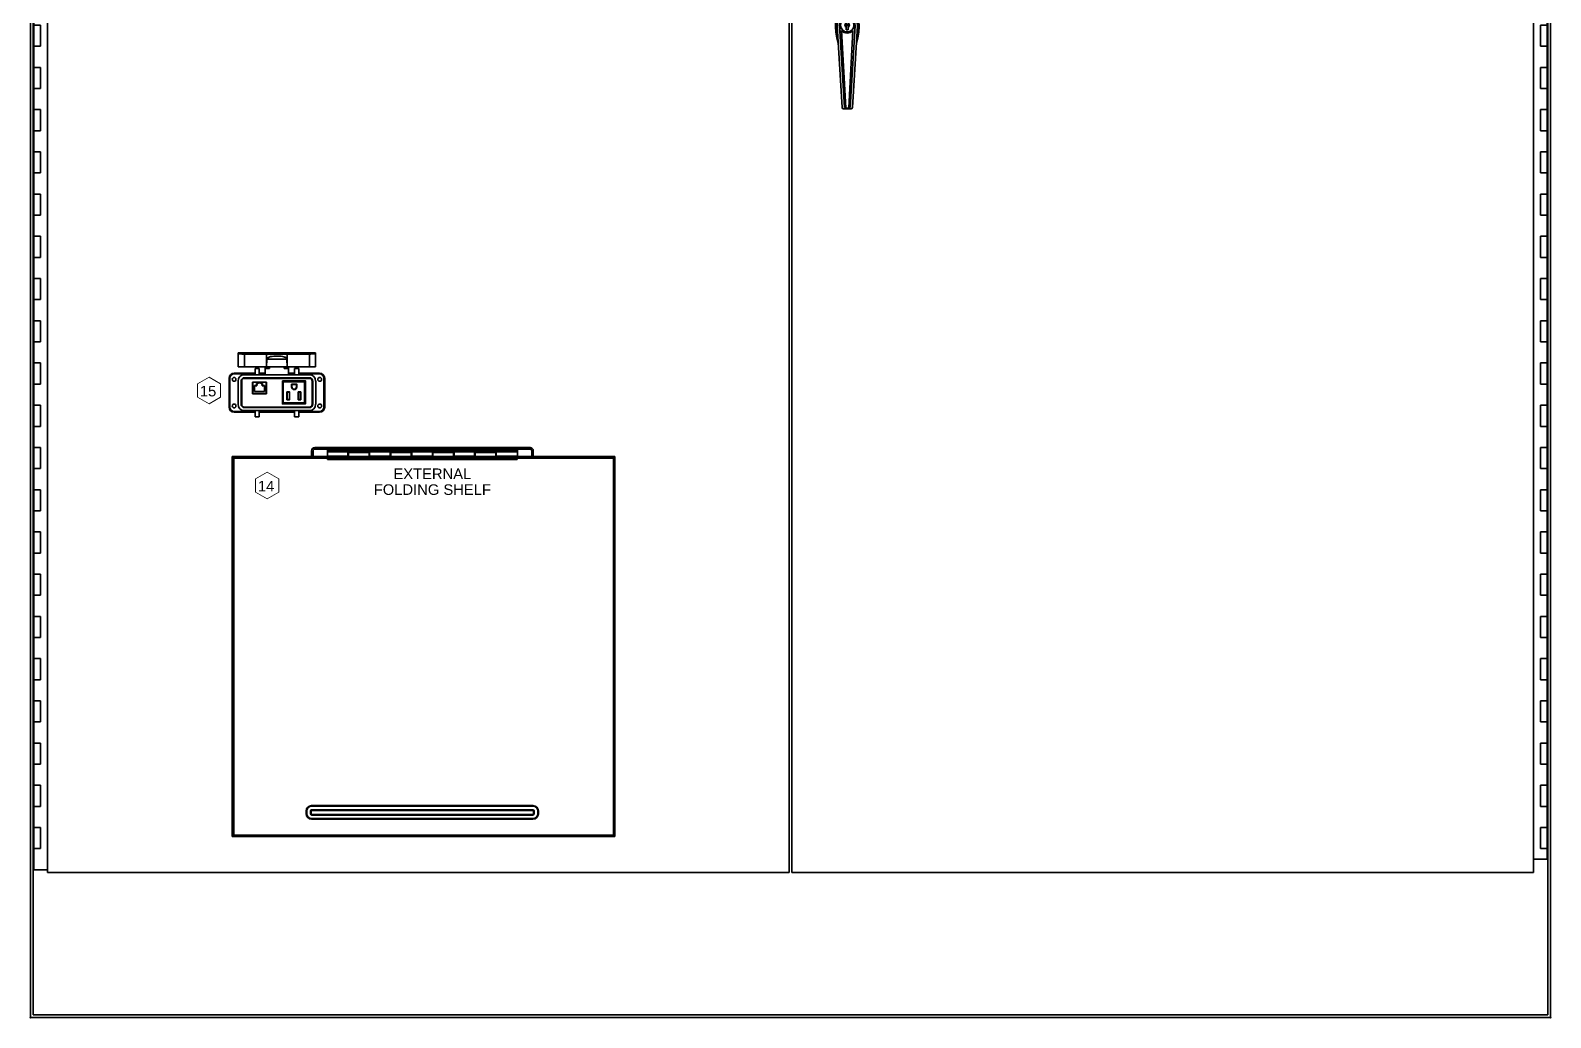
# Model space of a CAD drawing. Extents: x 43 to 158, y 24 to 117.
# Drawn here: x 43 to 115, y 23.7 to 70.4 of the extents above; entities that cross this region are included whole.
import ezdxf
from ezdxf.enums import TextEntityAlignment as Align

# ---------------------------------------------------------------- set-up
doc = ezdxf.new("R2010")
doc.units = 0
doc.layers.add('N-ANNO-TEXT', color=2, linetype='Continuous', lineweight=18)
doc.layers.add('N-EQPM', color=4, linetype='Continuous', lineweight=35)
doc.styles.add('_CGS_2-5_NOTES', font='arial.ttf', dxfattribs={"height": 2.5})

# ---------------------------------------------------------------- blocks, each defined once
blk = doc.blocks.new('A907220FSD-Door')
for p, q in [((35.778, 80.25), (0.652, 80.25)), ((0.652, 0), (0.652, 80.25)), ((35.778, 80.25), (35.778, 0)), ((71.028, 80.25), (35.902, 80.25)), ((35.902, 80.25), (35.902, 0)), ((71.028, 0), (71.028, 80.25)), ((0, 79.625), (0, 0.125)), ((0, 79.625), (0, 79.125)), ((0.652, 79.625), (0, 79.625)), ((0.313, 79.625), (0, 79.625)), ((71.028, 79.625), (71.68, 79.625)), ((71.367, 79.625), (71.68, 79.625)), ((71.367, 79.625), (71.367, 79.125)), ((71.68, 79.625), (71.68, 0.625)), ((71.367, 79.125), (71.68, 79.125)), ((0.313, 78.125), (0, 78.125)), ((0.313, 78.125), (0.313, 77.125)), ((71.367, 78.125), (71.68, 78.125)), ((71.367, 78.125), (71.367, 77.125)), ((0.313, 77.125), (0, 77.125)), ((71.367, 77.125), (71.68, 77.125)), ((0.313, 76.125), (0, 76.125)), ((0.313, 76.125), (0.313, 75.125)), ((71.367, 76.125), (71.68, 76.125)), ((71.367, 76.125), (71.367, 75.125)), ((0.313, 75.125), (0, 75.125)), ((71.367, 75.125), (71.68, 75.125)), ((0.313, 74.125), (0, 74.125)), ((0.313, 74.125), (0.313, 73.125)), ((71.367, 74.125), (71.68, 74.125)), ((71.367, 74.125), (71.367, 73.125)), ((0.313, 73.125), (0, 73.125)), ((71.367, 73.125), (71.68, 73.125)), ((0.313, 72.125), (0, 72.125)), ((0.313, 72.125), (0.313, 71.125)), ((71.367, 72.125), (71.68, 72.125)), ((71.367, 72.125), (71.367, 71.125)), ((0.313, 71.125), (0, 71.125)), ((71.367, 71.125), (71.68, 71.125)), ((0.313, 70.125), (0, 70.125)), ((0.313, 70.125), (0.313, 69.125)), ((71.367, 70.125), (71.68, 70.125)), ((71.367, 70.125), (71.367, 69.125)), ((0.313, 69.125), (0, 69.125)), ((71.367, 69.125), (71.68, 69.125)), ((0.313, 68.125), (0, 68.125)), ((0.313, 68.125), (0.313, 67.125)), ((71.367, 68.125), (71.68, 68.125)), ((71.367, 68.125), (71.367, 67.125)), ((0.313, 67.125), (0, 67.125)), ((71.367, 67.125), (71.68, 67.125)), ((0.313, 66.125), (0, 66.125)), ((0.313, 66.125), (0.313, 65.125)), ((71.367, 66.125), (71.68, 66.125)), ((71.367, 66.125), (71.367, 65.125)), ((0.313, 65.125), (0, 65.125)), ((71.367, 65.125), (71.68, 65.125)), ((0.313, 64.125), (0, 64.125)), ((0.313, 64.125), (0.313, 63.125)), ((71.367, 64.125), (71.68, 64.125)), ((71.367, 64.125), (71.367, 63.125)), ((0.313, 63.125), (0, 63.125)), ((71.367, 63.125), (71.68, 63.125)), ((0.313, 62.125), (0, 62.125)), ((0.313, 62.125), (0.313, 61.125)), ((71.367, 62.125), (71.68, 62.125)), ((71.367, 62.125), (71.367, 61.125)), ((0.313, 61.125), (0, 61.125)), ((71.367, 61.125), (71.68, 61.125)), ((0.313, 60.125), (0, 60.125)), ((0.313, 60.125), (0.313, 59.125)), ((71.367, 60.125), (71.68, 60.125)), ((71.367, 60.125), (71.367, 59.125)), ((0.313, 59.125), (0, 59.125)), ((71.367, 59.125), (71.68, 59.125)), ((0.313, 58.125), (0, 58.125)), ((0.313, 58.125), (0.313, 57.125)), ((71.367, 58.125), (71.68, 58.125)), ((71.367, 58.125), (71.367, 57.125)), ((0, 57.125), (0, 56.125)), ((0.313, 57.125), (0, 57.125)), ((71.367, 57.125), (71.68, 57.125)), ((0.313, 56.125), (0, 56.125)), ((0.313, 56.125), (0.313, 55.125)), ((71.367, 56.125), (71.367, 55.125)), ((71.367, 56.125), (71.68, 56.125)), ((0.313, 55.125), (0, 55.125)), ((0, 55.125), (0, 54.125)), ((71.367, 55.125), (71.68, 55.125)), ((0.313, 54.125), (0, 54.125)), ((0.313, 54.125), (0.313, 53.125)), ((71.367, 54.125), (71.367, 53.125)), ((71.367, 54.125), (71.68, 54.125)), ((0.313, 53.125), (0, 53.125)), ((0, 53.125), (0, 52.125)), ((71.367, 53.125), (71.68, 53.125)), ((0.313, 52.125), (0, 52.125)), ((0.313, 52.125), (0.313, 51.125)), ((71.367, 52.125), (71.68, 52.125)), ((71.367, 52.125), (71.367, 51.125)), ((0, 51.125), (0, 50.125)), ((0.313, 51.125), (0, 51.125)), ((0, 51.125), (0, 50.125)), ((71.367, 51.125), (71.68, 51.125)), ((0.313, 50.125), (0, 50.125)), ((0.313, 50.125), (0.313, 49.125)), ((71.367, 50.125), (71.68, 50.125)), ((71.367, 50.125), (71.367, 49.125)), ((0, 49.125), (0, 48.125)), ((0.313, 49.125), (0, 49.125)), ((71.367, 49.125), (71.68, 49.125)), ((71.68, 49.125), (71.68, 48.125)), ((0.313, 48.125), (0, 48.125)), ((0.313, 48.125), (0.313, 47.125)), ((71.367, 48.125), (71.68, 48.125)), ((71.367, 48.125), (71.367, 47.125)), ((0, 47.125), (0, 46.125)), ((0.313, 47.125), (0, 47.125)), ((71.367, 47.125), (71.68, 47.125)), ((71.68, 47.125), (71.68, 46.125)), ((0.313, 46.125), (0, 46.125)), ((0.313, 46.125), (0.313, 45.125)), ((71.367, 46.125), (71.68, 46.125)), ((71.367, 46.125), (71.367, 45.125)), ((0.313, 45.125), (0, 45.125)), ((71.367, 45.125), (71.68, 45.125)), ((0.313, 44.125), (0, 44.125)), ((0.313, 44.125), (0.313, 43.125)), ((71.367, 44.125), (71.68, 44.125)), ((71.367, 44.125), (71.367, 43.125)), ((0.313, 43.125), (0, 43.125)), ((71.367, 43.125), (71.68, 43.125)), ((0.313, 42.125), (0, 42.125)), ((0.313, 42.125), (0.313, 41.125)), ((71.367, 42.125), (71.68, 42.125)), ((71.367, 42.125), (71.367, 41.125)), ((0.313, 41.125), (0, 41.125)), ((38.527, 41.375), (38.286, 41.375)), ((38.527, 41.312), (38.326, 41.312)), ((38.527, 41.375), (38.768, 41.375)), ((38.527, 41.312), (38.728, 41.312)), ((71.367, 41.125), (71.68, 41.125)), ((0.313, 40.125), (0, 40.125)), ((0.313, 40.125), (0.313, 39.125)), ((38.044, 40.095), (38.283, 36.218)), ((38.153, 40.102), (38.392, 36.23)), ((38.258, 39.864), (38.457, 36.201)), ((38.48, 40.278), (38.574, 40.278)), ((38.48, 40.278), (38.48, 39.91)), ((38.48, 39.91), (38.574, 39.91)), ((38.574, 40.278), (38.574, 39.91)), ((38.796, 39.864), (38.598, 36.201)), ((38.901, 40.102), (38.662, 36.23)), ((39.011, 40.095), (38.771, 36.218)), ((71.367, 40.125), (71.68, 40.125)), ((71.367, 40.125), (71.367, 39.125)), ((0.313, 39.125), (0, 39.125)), ((71.367, 39.125), (71.68, 39.125)), ((0.313, 38.125), (0, 38.125)), ((0.313, 38.125), (0.313, 37.125)), ((71.367, 38.125), (71.68, 38.125)), ((71.367, 38.125), (71.367, 37.125)), ((0.313, 37.125), (0, 37.125)), ((71.367, 37.125), (71.68, 37.125)), ((0.313, 36.125), (0, 36.125)), ((0.313, 36.125), (0.313, 35.125)), ((38.346, 36.159), (38.708, 36.159)), ((71.367, 36.125), (71.68, 36.125)), ((71.367, 36.125), (71.367, 35.125)), ((0.313, 35.125), (0, 35.125)), ((71.367, 35.125), (71.68, 35.125)), ((0.313, 34.125), (0, 34.125)), ((0.313, 34.125), (0.313, 33.125)), ((71.367, 34.125), (71.68, 34.125)), ((71.367, 34.125), (71.367, 33.125)), ((0.313, 33.125), (0, 33.125)), ((71.367, 33.125), (71.68, 33.125)), ((0.313, 32.125), (0, 32.125)), ((0.313, 32.125), (0.313, 31.125)), ((71.367, 32.125), (71.68, 32.125)), ((71.367, 32.125), (71.367, 31.125)), ((0.313, 31.125), (0, 31.125)), ((71.367, 31.125), (71.68, 31.125)), ((0.313, 30.125), (0, 30.125)), ((0.313, 30.125), (0.313, 29.125)), ((71.367, 30.125), (71.68, 30.125)), ((71.367, 30.125), (71.367, 29.125)), ((0.313, 29.125), (0, 29.125)), ((71.367, 29.125), (71.68, 29.125)), ((0.313, 28.125), (0, 28.125)), ((0.313, 28.125), (0.313, 27.125)), ((71.367, 28.125), (71.367, 27.125)), ((71.367, 28.125), (71.68, 28.125)), ((0.313, 27.125), (0, 27.125)), ((71.367, 27.125), (71.68, 27.125)), ((0.313, 26.125), (0, 26.125)), ((0.313, 26.125), (0.313, 25.125)), ((71.367, 26.125), (71.367, 25.125)), ((71.367, 26.125), (71.68, 26.125)), ((0.313, 25.125), (0, 25.125)), ((71.367, 25.125), (71.68, 25.125)), ((0.313, 24.125), (0, 24.125)), ((0.313, 24.125), (0.313, 23.125)), ((71.367, 24.125), (71.68, 24.125)), ((71.367, 24.125), (71.367, 23.125)), ((71.367, 24.125), (71.68, 24.125)), ((71.367, 24.125), (71.367, 23.125)), ((0.313, 23.125), (0, 23.125)), ((71.367, 23.125), (71.68, 23.125)), ((71.367, 23.125), (71.68, 23.125)), ((0.313, 22.125), (0, 22.125)), ((0.313, 22.125), (0.313, 21.125)), ((71.367, 22.125), (71.367, 21.125)), ((71.367, 22.125), (71.68, 22.125)), ((0.313, 21.125), (0, 21.125)), ((71.367, 21.125), (71.68, 21.125)), ((0.313, 20.125), (0, 20.125)), ((0.313, 20.125), (0.313, 19.125)), ((71.367, 20.125), (71.68, 20.125)), ((71.367, 20.125), (71.367, 19.125)), ((0.313, 19.125), (0, 19.125)), ((71.367, 19.125), (71.68, 19.125)), ((0.313, 18.125), (0, 18.125)), ((0.313, 18.125), (0.313, 17.125)), ((71.367, 18.125), (71.68, 18.125)), ((71.367, 18.125), (71.367, 17.125)), ((0.313, 17.125), (0, 17.125)), ((71.367, 17.125), (71.68, 17.125)), ((0.313, 16.125), (0, 16.125)), ((0.313, 16.125), (0.313, 15.125)), ((71.367, 16.125), (71.367, 15.125)), ((71.367, 16.125), (71.68, 16.125)), ((0.313, 15.125), (0, 15.125)), ((71.367, 15.125), (71.68, 15.125)), ((0.313, 14.125), (0, 14.125)), ((0.313, 14.125), (0.313, 13.125)), ((71.367, 14.125), (71.367, 13.125)), ((71.367, 14.125), (71.68, 14.125)), ((0.313, 13.125), (0, 13.125)), ((71.367, 13.125), (71.68, 13.125)), ((0.313, 12.125), (0, 12.125)), ((0.313, 12.125), (0.313, 11.125)), ((71.367, 12.125), (71.367, 11.125)), ((71.367, 12.125), (71.68, 12.125)), ((0.313, 11.125), (0, 11.125)), ((71.367, 11.125), (71.68, 11.125)), ((0.313, 10.125), (0, 10.125)), ((0.313, 10.125), (0.313, 9.125)), ((71.367, 10.125), (71.68, 10.125)), ((71.367, 10.125), (71.367, 9.125)), ((0.313, 9.125), (0, 9.125)), ((71.367, 9.125), (71.68, 9.125)), ((0.313, 8.125), (0, 8.125)), ((0.313, 8.125), (0.313, 7.125)), ((71.367, 8.125), (71.68, 8.125)), ((71.367, 8.125), (71.367, 7.125)), ((0.313, 7.125), (0, 7.125)), ((71.367, 7.125), (71.68, 7.125)), ((0.313, 6.125), (0, 6.125)), ((0.313, 6.125), (0.313, 5.125)), ((71.367, 6.125), (71.68, 6.125)), ((71.367, 6.125), (71.367, 5.125)), ((0.313, 5.125), (0, 5.125)), ((71.367, 5.125), (71.68, 5.125)), ((0.313, 4.125), (0, 4.125)), ((0.313, 4.125), (0.313, 3.125)), ((71.367, 4.125), (71.68, 4.125)), ((71.367, 4.125), (71.367, 3.125)), ((0.313, 3.125), (0, 3.125)), ((71.367, 3.125), (71.68, 3.125)), ((0.313, 2.125), (0, 2.125)), ((0.313, 2.125), (0.313, 1.125)), ((71.367, 2.125), (71.68, 2.125)), ((71.367, 2.125), (71.367, 1.125)), ((0.313, 1.125), (0, 1.125)), ((71.367, 1.125), (71.68, 1.125)), ((0.652, 0.125), (0, 0.125)), ((71.028, 0.625), (71.68, 0.625)), ((0.652, 0), (35.778, 0)), ((35.902, 0), (71.028, 0))]:
    blk.add_line(p, q)
blk.add_circle((38.527, 40.125), 0.32)
for centre, radius, start, end in [((40.881, 40.125), 2.916, 155.40845, 197.20252), ((40.881, 40.125), 2.854, 156.2296, 190.3282), ((38.286, 41.312), 0.0625, 90, 155.40845), ((38.326, 41.25), 0.0625, 90, 156.2296), ((38.728, 41.25), 0.0625, 23.7704, 90), ((38.768, 41.312), 0.0625, 24.59155, 90), ((36.174, 40.125), 2.854, 349.6718, 23.7704), ((36.174, 40.125), 2.916, 342.79748, 24.59155), ((38.527, 40.125), 0.484, 356.45845, 183.54155), ((38.527, 40.125), 0.375, 356.45845, 183.54155), ((38.527, 40.125), 0.375, 224.09746, 315.90254), ((38.527, 40.125), 0.109, 115.54327, 244.45673), ((38.527, 40.125), 0.109, 295.54327, 64.45673), ((38.346, 36.222), 0.0625, 183.54155, 270), ((38.527, 36.44), 0.25, 237.41301, 302.58699), ((38.708, 36.222), 0.0625, 270, 356.45845)]:
    blk.add_arc(centre, radius, start, end)
blk.add_point((38.527, 40.125))

msp = doc.modelspace()

# ---------------------------------------------------------------- linework, layer by layer
at = {"layer": 'N-ANNO-TEXT'}
for points in [[(51.448, 52.722), (51.996, 53.039), (51.996, 53.672), (51.448, 53.989), (50.9, 53.672), (50.9, 53.039)], [(54.198, 48.227), (54.746, 48.544), (54.746, 49.177), (54.198, 49.494), (53.65, 49.177), (53.65, 48.544)]]:
    msp.add_lwpolyline(points, close=True, dxfattribs=at)
at = {"layer": 'N-EQPM'}
for p, q in [((42.986, 113.657), (42.986, 23.657)), ((43.111, 113.532), (43.111, 23.782)), ((114.861, 23.782), (114.861, 113.532)), ((114.986, 23.657), (114.986, 113.657)), ((52.829, 55.141), (52.829, 54.472)), ((56.491, 55.141), (52.829, 55.141)), ((53.119, 55.08), (53.119, 54.472)), ((54.168, 55.08), (53.119, 55.08)), ((54.168, 55.08), (54.168, 54.472)), ((54.168, 54.472), (54.182, 54.833)), ((55.138, 54.833), (54.182, 54.833)), ((54.182, 54.833), (54.182, 54.833)), ((55.138, 54.833), (54.182, 54.833)), ((55.138, 54.833), (55.138, 54.833)), ((55.138, 54.833), (55.152, 54.472)), ((56.201, 55.08), (55.152, 55.08)), ((55.152, 55.08), (55.152, 54.472)), ((56.201, 55.08), (56.201, 54.472)), ((56.491, 55.141), (56.491, 54.472)), ((53.627, 54.177), (52.642, 54.177)), ((53.627, 54.137), (52.642, 54.137)), ((52.829, 54.472), (56.491, 54.472)), ((52.99, 54.068), (52.99, 54.137)), ((56.201, 54.098), (53.119, 54.098)), ((53.823, 54.403), (53.627, 54.403)), ((53.627, 54.403), (53.627, 54.098)), ((53.823, 54.098), (53.823, 54.403)), ((54.109, 54.177), (53.823, 54.177)), ((53.823, 54.137), (54.109, 54.137)), ((54.089, 54.137), (54.089, 54.098)), ((54.109, 54.472), (54.109, 54.098)), ((54.316, 54.393), (54.109, 54.393)), ((54.316, 54.393), (54.316, 54.472)), ((55.005, 54.472), (55.005, 54.393)), ((55.211, 54.393), (55.005, 54.393)), ((55.211, 54.472), (55.211, 54.098)), ((55.497, 54.177), (55.211, 54.177)), ((55.211, 54.137), (55.497, 54.137)), ((55.231, 54.098), (55.231, 54.137)), ((55.693, 54.403), (55.497, 54.403)), ((55.497, 54.403), (55.497, 54.098)), ((55.693, 54.098), (55.693, 54.403)), ((56.678, 54.177), (55.693, 54.177)), ((56.678, 54.137), (55.693, 54.137)), ((56.33, 54.068), (56.33, 54.137)), ((52.396, 53.93), (52.396, 52.572)), ((52.436, 53.93), (52.436, 52.572)), ((52.823, 53.803), (52.823, 52.7)), ((52.961, 53.803), (52.961, 52.7)), ((52.993, 53.812), (52.993, 53.655)), ((52.993, 53.655), (52.993, 52.848)), ((53.262, 53.93), (53.111, 53.93)), ((56.201, 53.96), (53.119, 53.96)), ((56.058, 53.93), (53.262, 53.93)), ((56.209, 53.93), (56.058, 53.93)), ((56.327, 53.655), (56.327, 53.812)), ((56.327, 52.848), (56.327, 53.655)), ((56.359, 52.7), (56.359, 53.803)), ((56.497, 52.7), (56.497, 53.803)), ((56.884, 52.572), (56.884, 53.93)), ((56.924, 52.572), (56.924, 53.93)), ((52.993, 52.848), (52.993, 52.69)), ((53.111, 52.572), (53.262, 52.572)), ((53.262, 52.572), (56.058, 52.572)), ((56.058, 52.572), (56.209, 52.572)), ((56.327, 52.69), (56.327, 52.848)), ((52.642, 52.366), (53.627, 52.366)), ((52.642, 52.326), (53.627, 52.326)), ((52.99, 52.366), (52.99, 52.434)), ((53.119, 52.543), (56.201, 52.543)), ((53.119, 52.405), (56.201, 52.405)), ((53.627, 52.405), (53.627, 52.1)), ((53.823, 52.1), (53.627, 52.1)), ((53.823, 52.1), (53.823, 52.405)), ((55.497, 52.366), (53.823, 52.366)), ((53.823, 52.326), (55.497, 52.326)), ((55.497, 52.405), (55.497, 52.1)), ((55.693, 52.1), (55.497, 52.1)), ((55.693, 52.1), (55.693, 52.405)), ((55.693, 52.366), (56.678, 52.366)), ((55.693, 52.326), (56.678, 52.326)), ((56.33, 52.366), (56.33, 52.434)), ((43.111, 23.782), (114.861, 23.782)), ((42.986, 23.657), (114.986, 23.657))]:
    msp.add_line(p, q, dxfattribs=at)
at = {"layer": 'N-EQPM', "linetype": 'Continuous'}
for p, q in [((53.51, 53.744), (54.166, 53.744)), ((53.51, 53.19), (53.51, 53.744)), ((53.515, 53.214), (53.515, 53.744)), ((53.593, 53.585), (53.603, 53.575)), ((53.697, 53.585), (53.593, 53.585)), ((53.593, 53.585), (53.593, 53.3)), ((53.593, 53.3), (53.603, 53.31)), ((53.593, 53.3), (53.678, 53.3)), ((53.707, 53.575), (53.603, 53.575)), ((53.603, 53.575), (53.603, 53.31)), ((53.603, 53.31), (53.678, 53.31)), ((53.688, 53.3), (53.678, 53.31)), ((53.678, 53.31), (54.071, 53.31)), ((53.678, 53.3), (53.683, 53.305)), ((53.688, 53.3), (53.986, 53.3)), ((53.697, 53.68), (53.707, 53.67)), ((53.747, 53.68), (53.697, 53.68)), ((53.697, 53.68), (53.697, 53.585)), ((53.697, 53.585), (53.707, 53.575)), ((53.757, 53.67), (53.707, 53.67)), ((53.707, 53.67), (53.707, 53.575)), ((53.747, 53.72), (53.757, 53.71)), ((53.927, 53.72), (53.747, 53.72)), ((53.747, 53.72), (53.747, 53.68)), ((53.747, 53.68), (53.757, 53.67)), ((53.917, 53.71), (53.757, 53.71)), ((53.757, 53.71), (53.757, 53.67)), ((53.927, 53.72), (53.917, 53.71)), ((53.917, 53.67), (53.917, 53.71)), ((53.927, 53.68), (53.917, 53.67)), ((53.967, 53.67), (53.917, 53.67)), ((53.927, 53.68), (53.927, 53.72)), ((53.977, 53.68), (53.927, 53.68)), ((53.977, 53.68), (53.967, 53.67)), ((53.967, 53.575), (53.967, 53.67)), ((53.977, 53.585), (53.967, 53.575)), ((54.071, 53.575), (53.967, 53.575)), ((53.977, 53.585), (53.977, 53.68)), ((54.081, 53.585), (53.977, 53.585)), ((53.996, 53.31), (53.986, 53.3)), ((53.996, 53.3), (53.991, 53.305)), ((53.996, 53.3), (54.081, 53.3)), ((54.081, 53.585), (54.071, 53.575)), ((54.071, 53.31), (54.071, 53.575)), ((54.081, 53.3), (54.071, 53.31)), ((54.081, 53.3), (54.081, 53.585)), ((54.16, 53.214), (54.16, 53.744)), ((54.166, 53.744), (54.166, 53.19)), ((54.166, 53.19), (53.51, 53.19)), ((53.515, 53.214), (54.16, 53.214))]:
    msp.add_line(p, q, dxfattribs=at)
at = {"layer": 'N-EQPM', "ltscale": 5}
for p, q in [((56.302, 50.228), (56.302, 50.501)), ((56.374, 50.228), (56.374, 50.501)), ((56.454, 50.653), (66.65, 50.653)), ((56.454, 50.653), (56.454, 50.581)), ((56.454, 50.581), (66.65, 50.581)), ((57.052, 50.547), (57.052, 50.581)), ((57.052, 50.49), (57.052, 50.547)), ((65.052, 50.506), (57.052, 50.506)), ((57.052, 50.228), (57.052, 50.49)), ((57.052, 50.468), (58.027, 50.468)), ((57.052, 50.442), (58.027, 50.442)), ((57.912, 50.653), (57.912, 50.581)), ((58.027, 50.547), (58.027, 50.572)), ((58.027, 50.572), (59.052, 50.572)), ((58.027, 50.49), (58.027, 50.547)), ((58.052, 50.495), (58.027, 50.495)), ((58.027, 50.228), (58.027, 50.49)), ((58.049, 50.581), (58.049, 50.456)), ((58.052, 50.5), (58.052, 50.274)), ((59.027, 50.5), (58.052, 50.5)), ((59.027, 50.495), (58.052, 50.495)), ((59.027, 50.425), (58.052, 50.425)), ((58.193, 50.581), (58.193, 50.653)), ((59.027, 50.274), (59.027, 50.5)), ((59.052, 50.495), (59.027, 50.495)), ((59.052, 50.572), (59.052, 50.547)), ((59.052, 50.547), (59.052, 50.49)), ((59.052, 50.49), (59.052, 50.228)), ((59.052, 50.468), (60.027, 50.468)), ((59.052, 50.442), (60.027, 50.442)), ((60.027, 50.547), (60.027, 50.572)), ((60.027, 50.572), (61.052, 50.572)), ((60.027, 50.49), (60.027, 50.547)), ((60.052, 50.495), (60.027, 50.495)), ((60.027, 50.228), (60.027, 50.49)), ((60.052, 50.5), (60.052, 50.274)), ((61.027, 50.5), (60.052, 50.5)), ((61.027, 50.495), (60.052, 50.495)), ((61.027, 50.425), (60.052, 50.425)), ((61.027, 50.274), (61.027, 50.5)), ((61.052, 50.495), (61.027, 50.495)), ((61.052, 50.572), (61.052, 50.547)), ((61.052, 50.547), (61.052, 50.49)), ((61.052, 50.49), (61.052, 50.228)), ((61.052, 50.468), (62.027, 50.468)), ((61.052, 50.442), (62.027, 50.442)), ((62.027, 50.547), (62.027, 50.572)), ((62.027, 50.572), (63.052, 50.572)), ((62.027, 50.49), (62.027, 50.547)), ((62.052, 50.495), (62.027, 50.495)), ((62.027, 50.228), (62.027, 50.49)), ((62.052, 50.5), (62.052, 50.274)), ((63.027, 50.5), (62.052, 50.5)), ((63.027, 50.495), (62.052, 50.495)), ((63.027, 50.425), (62.052, 50.425)), ((63.027, 50.274), (63.027, 50.5)), ((63.052, 50.495), (63.027, 50.495)), ((63.052, 50.572), (63.052, 50.547)), ((63.052, 50.547), (63.052, 50.49)), ((63.052, 50.49), (63.052, 50.228)), ((63.052, 50.468), (64.027, 50.468)), ((63.052, 50.442), (64.027, 50.442)), ((64.027, 50.547), (64.027, 50.572)), ((64.027, 50.572), (65.052, 50.572)), ((64.027, 50.49), (64.027, 50.547)), ((64.052, 50.495), (64.027, 50.495)), ((64.027, 50.228), (64.027, 50.49)), ((64.052, 50.5), (64.052, 50.274)), ((65.027, 50.5), (64.052, 50.5)), ((65.027, 50.495), (64.052, 50.495)), ((65.027, 50.425), (64.052, 50.425)), ((64.536, 50.456), (64.536, 50.581)), ((64.536, 50.456), (65.385, 50.456)), ((64.805, 50.581), (64.805, 50.456)), ((64.912, 50.653), (64.912, 50.581)), ((65.027, 50.274), (65.027, 50.5)), ((65.052, 50.495), (65.027, 50.495)), ((65.052, 50.572), (65.052, 50.547)), ((65.052, 50.547), (65.052, 50.49)), ((66.052, 50.506), (65.052, 50.506)), ((65.052, 50.49), (65.052, 50.228)), ((65.052, 50.468), (66.052, 50.468)), ((65.052, 50.442), (66.052, 50.442)), ((65.055, 50.456), (65.055, 50.581)), ((65.193, 50.581), (65.193, 50.653)), ((66.052, 50.581), (66.052, 50.547)), ((66.052, 50.547), (66.052, 50.49)), ((66.052, 50.49), (66.052, 50.228)), ((66.65, 50.653), (66.65, 50.581)), ((66.73, 50.501), (66.73, 50.228)), ((66.73, 50.471), (66.802, 50.471)), ((66.802, 50.501), (66.802, 50.228)), ((52.618, 50.228), (52.546, 50.228)), ((52.546, 50.067), (52.546, 50.228)), ((52.546, 50.067), (52.546, 32.39)), ((52.618, 50.067), (52.546, 50.067)), ((52.618, 50.067), (52.618, 50.228)), ((52.618, 32.39), (52.618, 50.067)), ((52.62, 50.228), (52.708, 50.228)), ((52.62, 50.156), (52.62, 50.228)), ((52.62, 50.156), (52.708, 50.156)), ((70.509, 50.228), (52.708, 50.228)), ((52.708, 50.156), (52.708, 50.228)), ((52.708, 50.156), (70.486, 50.156)), ((56.302, 50.156), (56.302, 50.228)), ((56.374, 50.156), (56.374, 50.228)), ((57.052, 50.238), (58.027, 50.238)), ((57.052, 50.167), (57.052, 50.228)), ((57.052, 50.156), (57.052, 50.167)), ((58.052, 50.167), (57.052, 50.167)), ((57.052, 50.163), (58.027, 50.163)), ((57.052, 50.081), (57.052, 50.156)), ((57.052, 50.091), (58.052, 50.091)), ((57.052, 50.081), (66.04, 50.081)), ((57.252, 50.12), (57.246, 50.108)), ((57.246, 50.074), (57.246, 50.108)), ((57.39, 50.136), (57.264, 50.136)), ((57.409, 50.108), (57.402, 50.12)), ((58.027, 50.163), (58.027, 50.228)), ((58.052, 50.274), (58.052, 50.228)), ((58.052, 50.228), (58.052, 50.195)), ((58.052, 50.22), (59.027, 50.22)), ((58.052, 50.195), (58.052, 50.186)), ((58.052, 50.195), (59.027, 50.195)), ((58.052, 50.186), (58.052, 50.167)), ((58.052, 50.091), (58.052, 50.167)), ((59.027, 50.228), (59.027, 50.274)), ((59.027, 50.195), (59.027, 50.228)), ((59.027, 50.186), (59.027, 50.195)), ((59.027, 50.167), (59.027, 50.186)), ((59.027, 50.091), (59.027, 50.167)), ((60.052, 50.167), (59.027, 50.167)), ((59.027, 50.091), (60.052, 50.091)), ((59.052, 50.238), (60.027, 50.238)), ((59.052, 50.228), (59.052, 50.163)), ((59.052, 50.163), (60.027, 50.163)), ((60.027, 50.163), (60.027, 50.228)), ((60.052, 50.274), (60.052, 50.228)), ((60.052, 50.228), (60.052, 50.195)), ((60.052, 50.22), (61.027, 50.22)), ((60.052, 50.195), (60.052, 50.186)), ((60.052, 50.195), (61.027, 50.195)), ((60.052, 50.186), (60.052, 50.167)), ((60.052, 50.091), (60.052, 50.167)), ((61.027, 50.228), (61.027, 50.274)), ((61.027, 50.195), (61.027, 50.228)), ((61.027, 50.186), (61.027, 50.195)), ((61.027, 50.167), (61.027, 50.186)), ((61.027, 50.091), (61.027, 50.167)), ((62.052, 50.167), (61.027, 50.167)), ((61.027, 50.091), (62.052, 50.091)), ((61.052, 50.238), (62.027, 50.238)), ((61.052, 50.228), (61.052, 50.163)), ((61.052, 50.163), (62.027, 50.163)), ((62.027, 50.163), (62.027, 50.228)), ((62.052, 50.274), (62.052, 50.228)), ((62.052, 50.228), (62.052, 50.195)), ((62.052, 50.22), (63.027, 50.22)), ((62.052, 50.195), (62.052, 50.186)), ((62.052, 50.195), (63.027, 50.195)), ((62.052, 50.186), (62.052, 50.167)), ((62.052, 50.091), (62.052, 50.167)), ((63.027, 50.228), (63.027, 50.274)), ((63.027, 50.195), (63.027, 50.228)), ((63.027, 50.186), (63.027, 50.195)), ((63.027, 50.167), (63.027, 50.186)), ((63.027, 50.091), (63.027, 50.167)), ((64.052, 50.167), (63.027, 50.167)), ((63.027, 50.091), (64.052, 50.091)), ((63.052, 50.238), (64.027, 50.238)), ((63.052, 50.228), (63.052, 50.163)), ((63.052, 50.163), (64.027, 50.163)), ((64.027, 50.163), (64.027, 50.228)), ((64.052, 50.274), (64.052, 50.228)), ((64.052, 50.228), (64.052, 50.195)), ((64.052, 50.22), (65.027, 50.22)), ((64.052, 50.195), (64.052, 50.186)), ((64.052, 50.195), (65.027, 50.195)), ((64.052, 50.186), (64.052, 50.167)), ((64.052, 50.091), (64.052, 50.167)), ((65.027, 50.228), (65.027, 50.274)), ((65.027, 50.195), (65.027, 50.228)), ((65.027, 50.186), (65.027, 50.195)), ((65.027, 50.167), (65.027, 50.186)), ((65.027, 50.091), (65.027, 50.167)), ((66.04, 50.167), (65.027, 50.167)), ((65.027, 50.091), (66.04, 50.091)), ((65.052, 50.238), (66.052, 50.238)), ((65.052, 50.228), (65.052, 50.163)), ((65.052, 50.163), (66.052, 50.163)), ((66.04, 50.081), (66.04, 50.156)), ((66.052, 50.228), (66.052, 50.163)), ((66.73, 50.228), (66.73, 50.156)), ((66.802, 50.228), (66.802, 50.156)), ((70.486, 50.156), (70.486, 50.219)), ((70.509, 50.228), (70.596, 50.228)), ((70.509, 50.156), (70.509, 50.228)), ((70.509, 50.156), (70.596, 50.156)), ((70.596, 50.156), (70.596, 50.228)), ((70.599, 50.228), (70.599, 50.067)), ((70.599, 50.228), (70.671, 50.228)), ((70.599, 50.067), (70.599, 32.39)), ((70.599, 50.067), (70.671, 50.067)), ((70.662, 50.043), (70.599, 50.043)), ((70.671, 50.228), (70.671, 50.067)), ((70.671, 32.39), (70.671, 50.067)), ((52.546, 42.103), (52.618, 42.103)), ((52.576, 40.853), (52.576, 42.103)), ((70.599, 42.103), (70.671, 42.103)), ((70.641, 42.103), (70.641, 40.853)), ((52.618, 40.853), (52.546, 40.853)), ((70.599, 40.853), (70.671, 40.853)), ((56.046, 33.31), (56.046, 33.436)), ((56.076, 33.31), (56.076, 33.436)), ((56.246, 33.31), (56.246, 33.436)), ((56.276, 33.31), (56.276, 33.436)), ((56.306, 33.696), (66.786, 33.696)), ((56.306, 33.666), (66.786, 33.666)), ((56.306, 33.496), (66.786, 33.496)), ((66.786, 33.466), (56.306, 33.466)), ((56.306, 33.28), (66.786, 33.28)), ((56.306, 33.25), (66.786, 33.25)), ((66.816, 33.436), (66.816, 33.31)), ((66.846, 33.436), (66.846, 33.31)), ((67.016, 33.436), (67.016, 33.31)), ((67.046, 33.436), (67.046, 33.31)), ((66.786, 33.08), (56.306, 33.08)), ((66.786, 33.05), (56.306, 33.05)), ((52.546, 32.228), (52.546, 32.39)), ((52.618, 32.228), (52.546, 32.228)), ((52.618, 32.228), (52.618, 32.39)), ((70.596, 32.3), (52.62, 32.3)), ((52.708, 32.3), (52.62, 32.3)), ((52.62, 32.3), (52.62, 32.228)), ((52.62, 32.228), (70.596, 32.228)), ((52.708, 32.228), (52.62, 32.228)), ((70.596, 32.3), (70.509, 32.3)), ((70.596, 32.228), (70.509, 32.228)), ((70.596, 32.3), (70.596, 32.228)), ((70.599, 32.39), (70.599, 32.228)), ((70.599, 32.228), (70.671, 32.228)), ((70.671, 32.39), (70.671, 32.228))]:
    msp.add_line(p, q, dxfattribs=at)
at = {"layer": 'N-EQPM'}
for points in [[(53.119, 55.08), (53.069, 55.081), (53.022, 55.082), (52.977, 55.085), (52.936, 55.089), (52.899, 55.093), (52.87, 55.098), (52.852, 55.102), (52.839, 55.106), (52.829, 55.11)], [(55.152, 55.08), (55.072, 55.076), (54.99, 55.073), (54.907, 55.071), (54.821, 55.069), (54.735, 55.068), (54.648, 55.068), (54.528, 55.069), (54.408, 55.071), (54.327, 55.074), (54.247, 55.077), (54.168, 55.08)], [(55.138, 54.833), (55.136, 54.845), (55.133, 54.856), (55.126, 54.869), (55.117, 54.881), (55.1, 54.898), (55.08, 54.912), (55.05, 54.928), (55.019, 54.94), (54.986, 54.951), (54.926, 54.965), (54.865, 54.974), (54.803, 54.98), (54.74, 54.984), (54.663, 54.986), (54.586, 54.985), (54.51, 54.981), (54.434, 54.972), (54.36, 54.957), (54.326, 54.948), (54.293, 54.937), (54.257, 54.921), (54.223, 54.9), (54.201, 54.878), (54.192, 54.865), (54.185, 54.85), (54.182, 54.833)], [(56.491, 55.11), (56.477, 55.104), (56.455, 55.099), (56.426, 55.094), (56.39, 55.09), (56.349, 55.086), (56.303, 55.083), (56.254, 55.081), (56.201, 55.08)], [(54.965, 53.768), (55.965, 53.768), (55.965, 52.768), (54.965, 52.768), (54.965, 53.768)], [(55.136, 53.29), (55.261, 53.29), (55.261, 52.915), (55.136, 52.915), (55.136, 53.29)], [(55.355, 53.524), (55.355, 53.649), (55.605, 53.649), (55.605, 53.524)], [(55.372, 53.524), (55.372, 53.632), (55.589, 53.632), (55.589, 53.524)], [(55.794, 53.29), (55.669, 53.29), (55.669, 52.915), (55.794, 52.915), (55.794, 53.29)]]:
    msp.add_lwpolyline(points, dxfattribs=at)
for points in [[(54.919, 53.813), (56.01, 53.813), (56.01, 52.722), (54.919, 52.722)], [(55.144, 53.282), (55.253, 53.282), (55.253, 52.923), (55.144, 52.923)], [(55.786, 53.282), (55.676, 53.282), (55.676, 52.923), (55.786, 52.923)]]:
    msp.add_lwpolyline(points, close=True, dxfattribs=at)
at = {"layer": 'N-EQPM', "ltscale": 5}
for points in [[(57.264, 50.136), (57.263, 50.133, 0.00189), (57.262, 50.131, 0.001925), (57.261, 50.129, 0.001964), (57.26, 50.127, 0.002002), (57.259, 50.125, 0.002042), (57.258, 50.123, 0.002081), (57.258, 50.121, 0.002122), (57.257, 50.119, 0.002161), (57.256, 50.117, 0.002202), (57.255, 50.114, 0.002243), (57.255, 50.112, 0.002283), (57.254, 50.11, 0.002322), (57.253, 50.108, 0.002365), (57.253, 50.106, 0.00241), (57.252, 50.104, 0.002445), (57.251, 50.102, 0.002469), (57.251, 50.1, 0.002532), (57.25, 50.098, 0.002627), (57.25, 50.096, 0.002589), (57.249, 50.094, 0.002447), (57.249, 50.092, 0.002748), (57.248, 50.09, 0.003343), (57.248, 50.088, 0.002557), (57.248, 50.086, 0.000843), (57.247, 50.085, 0.003699), (57.247, 50.082, 0.006522), (57.246, 50.079, 0.003216), (57.246, 50.074, 0.001704)], [(57.246, 50.103), (57.246, 50.104, -0.002801), (57.246, 50.104, -0.002794), (57.246, 50.105, -0.002775), (57.246, 50.105, -0.002743), (57.246, 50.106, -0.002715), (57.246, 50.106, -0.002689), (57.247, 50.107, -0.002662), (57.247, 50.107, -0.002633), (57.247, 50.108, -0.002605), (57.247, 50.109, -0.002576), (57.247, 50.109, -0.002547), (57.248, 50.11, -0.002516), (57.248, 50.11, -0.002488), (57.248, 50.111, -0.002463), (57.248, 50.111, -0.002427), (57.248, 50.112, -0.002383), (57.249, 50.112, -0.002373), (57.249, 50.113, -0.00239), (57.249, 50.113, -0.002293), (57.249, 50.114, -0.002116), (57.25, 50.115, -0.002303), (57.25, 50.115, -0.002701), (57.25, 50.116, -0.002024), (57.251, 50.116, -0.000699), (57.251, 50.117, -0.0028), (57.251, 50.117, -0.00469), (57.252, 50.118, -0.002246), (57.252, 50.12, -0.00118)], [(57.252, 50.12), (57.253, 50.12, -0.001774), (57.253, 50.121, -0.001755), (57.253, 50.121, -0.001734), (57.254, 50.122, -0.00171), (57.254, 50.122, -0.001686), (57.254, 50.123, -0.001664), (57.255, 50.123, -0.001642), (57.255, 50.124, -0.00162), (57.255, 50.124, -0.001598), (57.256, 50.125, -0.001576), (57.256, 50.125, -0.001554), (57.256, 50.126, -0.001532), (57.257, 50.126, -0.001512), (57.257, 50.127, -0.001494), (57.257, 50.127, -0.00147), (57.258, 50.128, -0.001441), (57.258, 50.129, -0.001433), (57.259, 50.129, -0.001442), (57.259, 50.13, -0.001381), (57.259, 50.13, -0.001272), (57.26, 50.131, -0.001385), (57.26, 50.131, -0.001625), (57.261, 50.132, -0.001214), (57.261, 50.132, -0.000414), (57.262, 50.133, -0.001684), (57.262, 50.133, -0.002818), (57.263, 50.134, -0.001345), (57.264, 50.136, -0.000705)], [(57.39, 50.136), (57.391, 50.135, -0.001189), (57.391, 50.135, -0.001205), (57.392, 50.134, -0.001223), (57.392, 50.133, -0.00124), (57.393, 50.133, -0.001258), (57.393, 50.132, -0.001276), (57.393, 50.132, -0.001294), (57.394, 50.131, -0.001312), (57.394, 50.131, -0.001331), (57.395, 50.13, -0.00135), (57.395, 50.13, -0.00137), (57.395, 50.129, -0.001388), (57.396, 50.129, -0.001409), (57.396, 50.128, -0.001431), (57.397, 50.127, -0.001448), (57.397, 50.127, -0.001459), (57.397, 50.126, -0.001493), (57.398, 50.126, -0.001544), (57.398, 50.125, -0.001522), (57.398, 50.125, -0.001439), (57.399, 50.124, -0.001611), (57.399, 50.124, -0.001951), (57.4, 50.123, -0.001502), (57.4, 50.123, -0.000515), (57.4, 50.122, -0.002157), (57.4, 50.122, -0.003811), (57.401, 50.121, -0.001902), (57.402, 50.12, -0.001017)], [(57.409, 50.074), (57.408, 50.076, 0.002964), (57.408, 50.078, 0.002967), (57.408, 50.08, 0.002949), (57.407, 50.082, 0.002905), (57.407, 50.084, 0.002868), (57.407, 50.086, 0.002834), (57.406, 50.088, 0.0028), (57.406, 50.09, 0.002761), (57.405, 50.092, 0.002724), (57.405, 50.094, 0.002685), (57.404, 50.096, 0.002647), (57.404, 50.098, 0.002605), (57.403, 50.1, 0.002568), (57.403, 50.102, 0.002532), (57.402, 50.104, 0.002485), (57.401, 50.106, 0.00243), (57.401, 50.108, 0.00241), (57.4, 50.11, 0.002417), (57.399, 50.112, 0.002308), (57.399, 50.114, 0.002119), (57.398, 50.117, 0.002298), (57.397, 50.119, 0.002682), (57.396, 50.121, 0.001995), (57.396, 50.123, 0.000681), (57.395, 50.125, 0.00275), (57.394, 50.127, 0.004558), (57.392, 50.131, 0.002158), (57.39, 50.136, 0.001128)], [(57.402, 50.12), (57.402, 50.119, -0.00199), (57.402, 50.118, -0.002012), (57.403, 50.118, -0.002039), (57.403, 50.117, -0.002069), (57.403, 50.117, -0.002099), (57.404, 50.116, -0.002128), (57.404, 50.116, -0.002158), (57.404, 50.115, -0.002187), (57.404, 50.115, -0.002218), (57.405, 50.114, -0.002248), (57.405, 50.113, -0.002277), (57.405, 50.113, -0.002306), (57.405, 50.112, -0.002338), (57.406, 50.112, -0.002372), (57.406, 50.111, -0.002396), (57.406, 50.111, -0.002411), (57.406, 50.11, -0.002462), (57.407, 50.11, -0.002544), (57.407, 50.109, -0.002499), (57.407, 50.109, -0.002357), (57.407, 50.108, -0.002635), (57.407, 50.107, -0.003188), (57.407, 50.107, -0.002439), (57.408, 50.106, -0.000821), (57.408, 50.106, -0.003502), (57.408, 50.105, -0.006147), (57.408, 50.104, -0.003037), (57.409, 50.103, -0.001613)], [(66.04, 50.156), (66.04, 50.156, 0.00326), (66.04, 50.156, 0.000289), (66.04, 50.156, 0.0001), (66.04, 50.156, 0.000052), (66.04, 50.157, 0.000031), (66.04, 50.157, 0.000021), (66.04, 50.157, 0.000015), (66.04, 50.157, 0.000011), (66.04, 50.157, 0.000009), (66.04, 50.157, 0.000007), (66.04, 50.158, 0.000006), (66.04, 50.158, 0.000005), (66.04, 50.158, 0.000004), (66.04, 50.159, 0.000003), (66.04, 50.159, 0.000003), (66.04, 50.159, 0.000003), (66.04, 50.16, 0.000002), (66.04, 50.16, 0.000002), (66.04, 50.161, 0.000002), (66.04, 50.161, 0.000002), (66.04, 50.162, 0.000002), (66.04, 50.162, 0.000002), (66.04, 50.163, 0.000001), (66.04, 50.163, 0), (66.04, 50.164, 0.000001), (66.04, 50.164, 0.000002), (66.04, 50.166, 0.000001), (66.04, 50.167, 0)], [(70.486, 50.219), (70.486, 50.22, -0.00325), (70.487, 50.22, -0.00331), (70.487, 50.22, -0.003375), (70.488, 50.221, -0.003441), (70.489, 50.221, -0.003508), (70.489, 50.222, -0.003572), (70.49, 50.222, -0.003639), (70.49, 50.222, -0.003702), (70.491, 50.223, -0.003767), (70.491, 50.223, -0.003829), (70.492, 50.223, -0.003893), (70.493, 50.224, -0.003953), (70.493, 50.224, -0.004014), (70.494, 50.224, -0.004071), (70.494, 50.225, -0.004128), (70.495, 50.225, -0.004182), (70.496, 50.225, -0.004236), (70.496, 50.226, -0.004285), (70.497, 50.226, -0.004334), (70.497, 50.226, -0.004378), (70.498, 50.226, -0.00442), (70.498, 50.226, -0.004456), (70.499, 50.227, -0.004496), (70.5, 50.227, -0.004536), (70.5, 50.227, -0.004555), (70.501, 50.227, -0.004551), (70.501, 50.227, -0.004613), (70.502, 50.227, -0.004723), (70.503, 50.228, -0.004604), (70.503, 50.228, -0.004309), (70.504, 50.228, -0.004759), (70.504, 50.228, -0.005671), (70.505, 50.228, -0.004307), (70.506, 50.228, -0.001488), (70.506, 50.228, -0.006053), (70.507, 50.228, -0.010351), (70.508, 50.228, -0.005031), (70.509, 50.228, -0.002659)], [(70.671, 50.067), (70.671, 50.066, -0.004532), (70.671, 50.065, -0.004551), (70.671, 50.065, -0.004574), (70.671, 50.064, -0.0046), (70.671, 50.064, -0.004619), (70.671, 50.063, -0.004634), (70.671, 50.062, -0.004644), (70.671, 50.062, -0.004651), (70.67, 50.061, -0.004654), (70.67, 50.061, -0.004652), (70.67, 50.06, -0.004646), (70.67, 50.059, -0.004637), (70.67, 50.059, -0.004623), (70.67, 50.058, -0.004606), (70.67, 50.058, -0.004583), (70.669, 50.057, -0.004559), (70.669, 50.056, -0.004529), (70.669, 50.056, -0.004497), (70.669, 50.055, -0.00446), (70.669, 50.055, -0.004422), (70.668, 50.054, -0.004378), (70.668, 50.053, -0.004332), (70.668, 50.053, -0.004286), (70.668, 50.052, -0.004244), (70.667, 50.052, -0.00418), (70.667, 50.051, -0.004101), (70.667, 50.051, -0.004079), (70.666, 50.05, -0.004102), (70.666, 50.049, -0.003924), (70.666, 50.049, -0.003611), (70.665, 50.048, -0.003923), (70.665, 50.048, -0.00459), (70.665, 50.047, -0.003416), (70.664, 50.046, -0.001164), (70.664, 50.046, -0.004717), (70.664, 50.045, -0.007828), (70.663, 50.044, -0.003707), (70.662, 50.043, -0.001936)]]:
    msp.add_lwpolyline(points, format="xyb", dxfattribs=at)
at = {"layer": 'N-EQPM'}
for centre in [(52.632, 53.881), (56.688, 53.881), (52.632, 52.621), (56.688, 52.621)]:
    msp.add_circle(centre, 0.0886, dxfattribs=at)
for centre, radius, start, end in [((52.642, 53.93), 0.246, 90, 180), ((52.642, 53.93), 0.207, 90, 180), ((53.119, 53.803), 0.295, 90, 180), ((56.201, 53.803), 0.295, 0, 90), ((56.678, 53.93), 0.246, 0, 90), ((56.678, 53.93), 0.207, 0, 90), ((53.119, 53.803), 0.157, 90, 180), ((53.111, 53.812), 0.118, 90, 180), ((55.48, 53.524), 0.125, 180, 0), ((55.48, 53.524), 0.109, 180, 0), ((56.201, 53.803), 0.157, 0, 90), ((56.209, 53.812), 0.118, 0, 90), ((52.642, 52.572), 0.246, 180, 270), ((52.642, 52.572), 0.207, 180, 270), ((53.119, 52.7), 0.295, 180, 270), ((53.119, 52.7), 0.157, 180, 270), ((53.111, 52.69), 0.118, 180, 270), ((56.201, 52.7), 0.157, 270, 0), ((56.201, 52.7), 0.295, 270, 0), ((56.209, 52.69), 0.118, 270, 0), ((56.678, 52.572), 0.207, 270, 0), ((56.678, 52.572), 0.246, 270, 0)]:
    msp.add_arc(centre, radius, start, end, dxfattribs=at)
at = {"layer": 'N-EQPM', "ltscale": 5}
for centre, radius, start, end in [((56.454, 50.501), 0.152, 90, 180), ((56.454, 50.501), 0.08, 90, 180), ((66.65, 50.501), 0.152, 0, 90), ((66.65, 50.501), 0.08, 0, 90), ((56.306, 33.436), 0.26, 90, 180), ((56.306, 33.31), 0.26, 180, 270), ((56.306, 33.436), 0.23, 90, 180), ((56.306, 33.31), 0.23, 180, 270), ((56.306, 33.436), 0.06, 90, 180), ((56.306, 33.31), 0.06, 180, 270), ((56.306, 33.436), 0.0302, 90, 180), ((56.306, 33.31), 0.0302, 180, 270), ((66.786, 33.436), 0.26, 0, 90), ((66.786, 33.436), 0.23, 0, 90), ((66.786, 33.436), 0.06, 0, 90), ((66.786, 33.436), 0.0302, 0, 90), ((66.786, 33.31), 0.26, 270, 0), ((66.786, 33.31), 0.06, 270, 0), ((66.786, 33.31), 0.0302, 270, 0), ((66.786, 33.31), 0.23, 270, 0)]:
    msp.add_arc(centre, radius, start, end, dxfattribs=at)
at = {"layer": 'N-EQPM'}
for p in [(42.986, 23.657), (114.986, 23.657)]:
    msp.add_point(p, dxfattribs=at)

# ---------------------------------------------------------------- block references
msp.add_blockref('A907220FSD-Door', (43.146, 30.532), dxfattribs=at)

# ---------------------------------------------------------------- texts
at = {"layer": 'N-ANNO-TEXT', "style": '_CGS_2-5_NOTES'}
for s, p in [('15', (51.4, 53.321)), ('14', (54.15, 48.826))]:
    msp.add_text(s, height=0.5, dxfattribs=at).set_placement(p, align=Align.MIDDLE)
at = {"layer": 'N-ANNO-TEXT', "ltscale": 5, "style": '_CGS_2-5_NOTES'}
for s, p in [('EXTERNAL', (62.023, 49.161, 2.125)), ('FOLDING SHELF', (62.023, 48.411, 2.125))]:
    msp.add_text(s, height=0.5, dxfattribs=at).set_placement(p, align=Align.CENTER)

doc.saveas('drawing.dxf')
